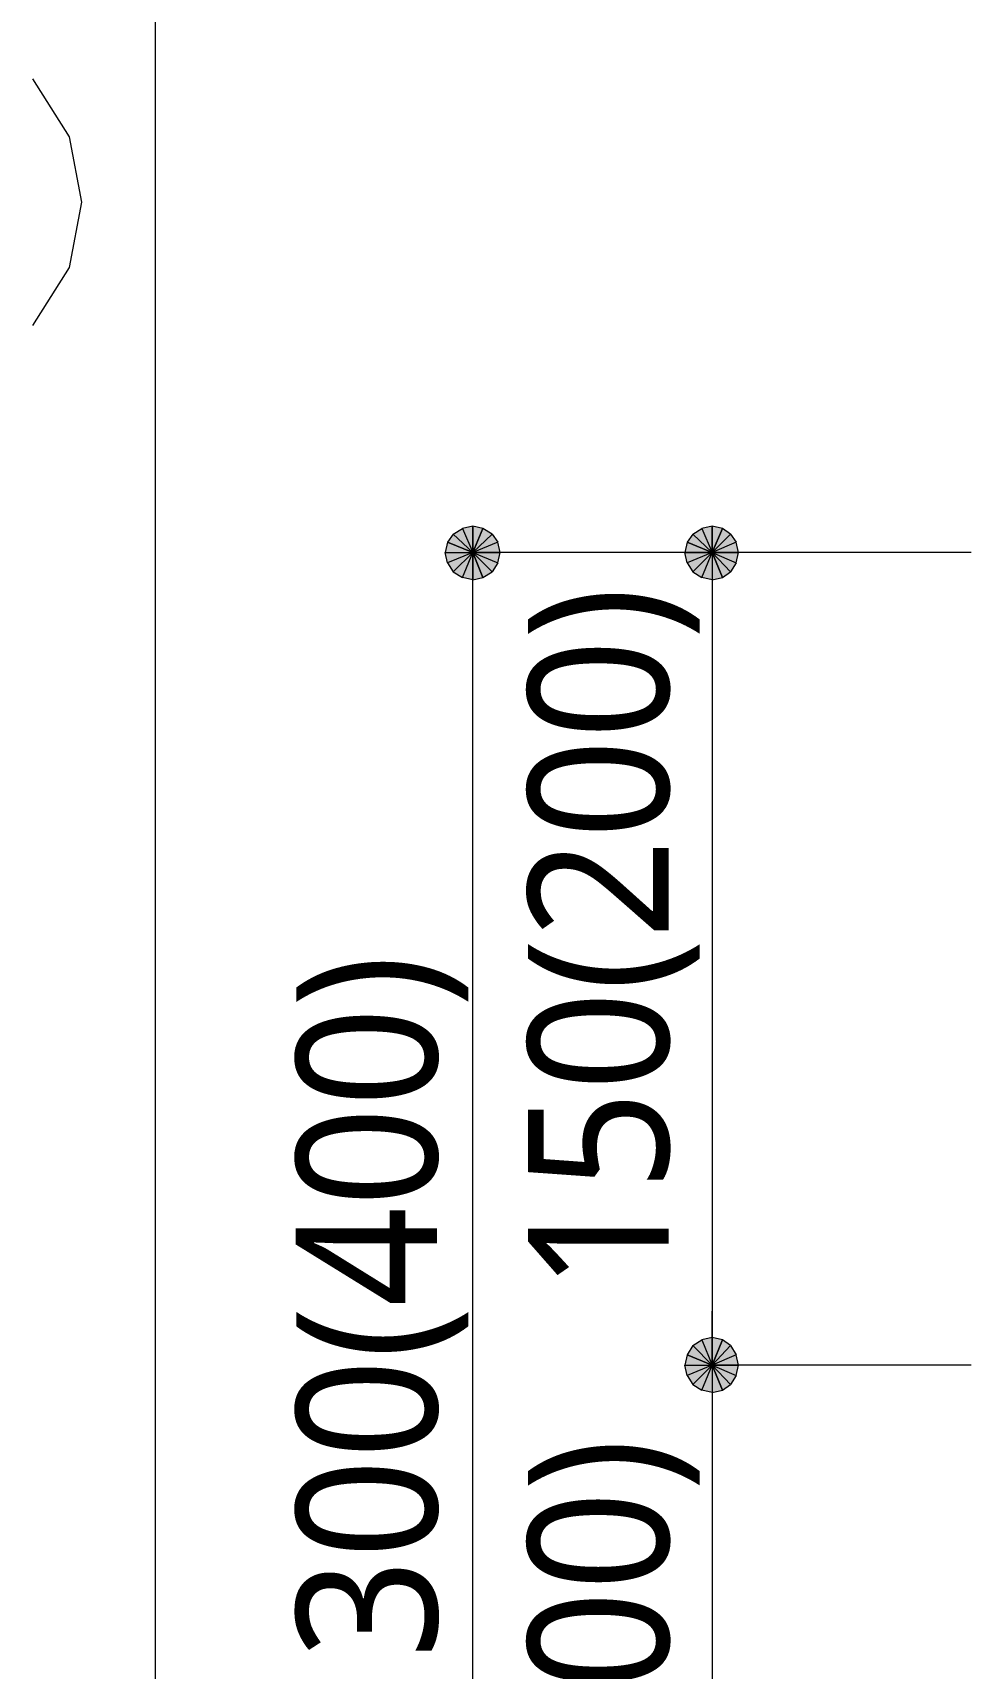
# Model space of a CAD drawing. Header units: millimetres. Extents: x 0 to 420, y 0 to 297.
# Drawn here: x 115.91 to 133.24, y 227.53 to 257.73 of the extents above; entities that cross this region are included whole.
import ezdxf
from ezdxf.enums import TextEntityAlignment as Align

# ---------------------------------------------------------------- set-up
doc = ezdxf.new("R2010")
doc.units = ezdxf.units.MM
doc.styles.add('kst32b', font='NotoSansJP-Variable.ttf')

msp = doc.modelspace()

# ---------------------------------------------------------------- hatches: boundary and pattern name
h = msp.add_hatch(color=7)
h.paths.add_polyline_path([(124.037, 248.624), (123.846, 248.581), (124.037, 248.137), (124.037, 248.624)])
h.paths.add_polyline_path([(123.846, 248.581), (124.037, 248.137), (123.677, 248.475), (123.846, 248.581)])
h.paths.add_polyline_path([(124.037, 248.137), (123.677, 248.475), (123.571, 248.327), (124.037, 248.137)])
for points in [[(124.227, 248.581), (124.037, 248.624), (124.037, 248.137), (124.227, 248.581)], [(128.651, 248.581), (128.461, 248.624), (128.461, 248.137), (128.651, 248.581)], [(128.651, 233.595), (128.461, 233.638), (128.461, 233.13), (128.651, 233.595)]]:
    msp.add_hatch(color=7).paths.add_polyline_path(points)
h = msp.add_hatch(color=7)
h.paths.add_polyline_path([(124.545, 248.137), (124.502, 248.327), (124.037, 248.137), (124.545, 248.137)])
h.paths.add_polyline_path([(124.502, 248.327), (124.037, 248.137), (124.396, 248.475), (124.502, 248.327)])
h.paths.add_polyline_path([(124.037, 248.137), (124.396, 248.475), (124.227, 248.581), (124.037, 248.137)])
h = msp.add_hatch(color=7)
h.paths.add_polyline_path([(128.461, 248.624), (128.27, 248.581), (128.461, 248.137), (128.461, 248.624)])
h.paths.add_polyline_path([(128.27, 248.581), (128.461, 248.137), (128.101, 248.475), (128.27, 248.581)])
h.paths.add_polyline_path([(128.461, 248.137), (128.101, 248.475), (127.995, 248.327), (128.461, 248.137)])
h = msp.add_hatch(color=7)
h.paths.add_polyline_path([(128.947, 248.137), (128.905, 248.327), (128.461, 248.137), (128.947, 248.137)])
h.paths.add_polyline_path([(128.905, 248.327), (128.461, 248.137), (128.799, 248.475), (128.905, 248.327)])
h.paths.add_polyline_path([(128.461, 248.137), (128.799, 248.475), (128.651, 248.581), (128.461, 248.137)])
h = msp.add_hatch(color=7)
h.paths.add_polyline_path([(123.571, 248.327), (123.529, 248.137), (124.037, 248.137), (123.571, 248.327)])
h.paths.add_polyline_path([(123.529, 248.137), (124.037, 248.137), (123.571, 247.946), (123.529, 248.137)])
h.paths.add_polyline_path([(124.037, 248.137), (123.571, 247.946), (123.677, 247.777), (124.037, 248.137)])
h = msp.add_hatch(color=7)
h.paths.add_polyline_path([(127.995, 248.327), (127.953, 248.137), (128.461, 248.137), (127.995, 248.327)])
h.paths.add_polyline_path([(127.953, 248.137), (128.461, 248.137), (127.995, 247.946), (127.953, 248.137)])
h.paths.add_polyline_path([(128.461, 248.137), (127.995, 247.946), (128.101, 247.777), (128.461, 248.137)])
h = msp.add_hatch(color=7)
h.paths.add_polyline_path([(123.677, 247.777), (123.846, 247.671), (124.037, 248.137), (123.677, 247.777)])
h.paths.add_polyline_path([(123.846, 247.671), (124.037, 248.137), (124.037, 247.629), (123.846, 247.671)])
h.paths.add_polyline_path([(124.037, 248.137), (124.037, 247.629), (124.227, 247.671), (124.037, 248.137)])
h = msp.add_hatch(color=7)
h.paths.add_polyline_path([(124.227, 247.671), (124.396, 247.777), (124.037, 248.137), (124.227, 247.671)])
h.paths.add_polyline_path([(124.396, 247.777), (124.037, 248.137), (124.502, 247.946), (124.396, 247.777)])
h.paths.add_polyline_path([(124.037, 248.137), (124.502, 247.946), (124.545, 248.137), (124.037, 248.137)])
h = msp.add_hatch(color=7)
h.paths.add_polyline_path([(128.101, 247.777), (128.27, 247.671), (128.461, 248.137), (128.101, 247.777)])
h.paths.add_polyline_path([(128.27, 247.671), (128.461, 248.137), (128.461, 247.629), (128.27, 247.671)])
h.paths.add_polyline_path([(128.461, 248.137), (128.461, 247.629), (128.651, 247.671), (128.461, 248.137)])
h = msp.add_hatch(color=7)
h.paths.add_polyline_path([(128.651, 247.671), (128.799, 247.777), (128.461, 248.137), (128.651, 247.671)])
h.paths.add_polyline_path([(128.799, 247.777), (128.461, 248.137), (128.905, 247.946), (128.799, 247.777)])
h.paths.add_polyline_path([(128.461, 248.137), (128.905, 247.946), (128.947, 248.137), (128.461, 248.137)])
h = msp.add_hatch(color=7)
h.paths.add_polyline_path([(128.461, 233.638), (128.27, 233.595), (128.461, 233.13), (128.461, 233.638)])
h.paths.add_polyline_path([(128.27, 233.595), (128.461, 233.13), (128.101, 233.489), (128.27, 233.595)])
h.paths.add_polyline_path([(128.461, 233.13), (128.101, 233.489), (127.995, 233.32), (128.461, 233.13)])
h = msp.add_hatch(color=7)
h.paths.add_polyline_path([(128.947, 233.13), (128.905, 233.32), (128.461, 233.13), (128.947, 233.13)])
h.paths.add_polyline_path([(128.905, 233.32), (128.461, 233.13), (128.799, 233.489), (128.905, 233.32)])
h.paths.add_polyline_path([(128.461, 233.13), (128.799, 233.489), (128.651, 233.595), (128.461, 233.13)])
h = msp.add_hatch(color=7)
h.paths.add_polyline_path([(127.995, 233.32), (127.953, 233.13), (128.461, 233.13), (127.995, 233.32)])
h.paths.add_polyline_path([(127.953, 233.13), (128.461, 233.13), (127.995, 232.939), (127.953, 233.13)])
h.paths.add_polyline_path([(128.461, 233.13), (127.995, 232.939), (128.101, 232.77), (128.461, 233.13)])
h = msp.add_hatch(color=7)
h.paths.add_polyline_path([(128.101, 232.77), (128.27, 232.664), (128.461, 233.13), (128.101, 232.77)])
h.paths.add_polyline_path([(128.27, 232.664), (128.461, 233.13), (128.461, 232.622), (128.27, 232.664)])
h.paths.add_polyline_path([(128.461, 233.13), (128.461, 232.622), (128.651, 232.664), (128.461, 233.13)])
h = msp.add_hatch(color=7)
h.paths.add_polyline_path([(128.651, 232.664), (128.799, 232.77), (128.461, 233.13), (128.651, 232.664)])
h.paths.add_polyline_path([(128.799, 232.77), (128.461, 233.13), (128.905, 232.939), (128.799, 232.77)])
h.paths.add_polyline_path([(128.461, 233.13), (128.905, 232.939), (128.947, 233.13), (128.461, 233.13)])

# ---------------------------------------------------------------- linework, layer by layer
at = {"lineweight": 13}
for points in [[(118.174, 285.983), (118.174, 45.995)], [(115.912, 252.326), (116.592, 253.397), (116.819, 254.603), (116.592, 255.809), (115.912, 256.88)], [(133.244, 248.137), (124.037, 248.137)], [(124.037, 218.122), (124.037, 248.137)], [(128.461, 248.137), (128.461, 218.122)], [(128.461, 247.629), (128.461, 247.121)], [(128.461, 233.638), (128.461, 234.124)], [(133.244, 233.13), (128.439, 233.13)]]:
    msp.add_lwpolyline(points, dxfattribs=at)
at = {"lineweight": 0}
for points in [[(123.846, 248.581), (124.037, 248.137), (123.677, 248.475)], [(124.037, 248.624), (123.846, 248.581), (124.037, 248.137)], [(124.227, 248.581), (124.037, 248.624), (124.037, 248.137)], [(124.037, 248.137), (124.396, 248.475), (124.227, 248.581)], [(128.27, 248.581), (128.461, 248.137), (128.101, 248.475)], [(128.461, 248.624), (128.27, 248.581), (128.461, 248.137)], [(128.651, 248.581), (128.461, 248.624), (128.461, 248.137)], [(128.461, 248.137), (128.799, 248.475), (128.651, 248.581)], [(123.571, 248.327), (123.529, 248.137), (124.037, 248.137)], [(124.037, 248.137), (123.677, 248.475), (123.571, 248.327)], [(124.502, 248.327), (124.037, 248.137), (124.396, 248.475)], [(124.545, 248.137), (124.502, 248.327), (124.037, 248.137)], [(127.995, 248.327), (127.953, 248.137), (128.461, 248.137)], [(128.461, 248.137), (128.101, 248.475), (127.995, 248.327)], [(128.905, 248.327), (128.461, 248.137), (128.799, 248.475)], [(128.947, 248.137), (128.905, 248.327), (128.461, 248.137)], [(123.529, 248.137), (124.037, 248.137), (123.571, 247.946)], [(124.037, 248.137), (123.571, 247.946), (123.677, 247.777)], [(123.677, 247.777), (123.846, 247.671), (124.037, 248.137)], [(123.846, 247.671), (124.037, 248.137), (124.037, 247.629)], [(124.037, 248.137), (124.037, 247.629), (124.227, 247.671)], [(124.227, 247.671), (124.396, 247.777), (124.037, 248.137)], [(124.396, 247.777), (124.037, 248.137), (124.502, 247.946)], [(124.037, 248.137), (124.502, 247.946), (124.545, 248.137)], [(127.953, 248.137), (128.461, 248.137), (127.995, 247.946)], [(128.461, 248.137), (127.995, 247.946), (128.101, 247.777)], [(128.101, 247.777), (128.27, 247.671), (128.461, 248.137)], [(128.27, 247.671), (128.461, 248.137), (128.461, 247.629)], [(128.461, 248.137), (128.461, 247.629), (128.651, 247.671)], [(128.651, 247.671), (128.799, 247.777), (128.461, 248.137)], [(128.799, 247.777), (128.461, 248.137), (128.905, 247.946)], [(128.461, 248.137), (128.905, 247.946), (128.947, 248.137)], [(128.461, 233.13), (128.101, 233.489), (127.995, 233.32)], [(128.27, 233.595), (128.461, 233.13), (128.101, 233.489)], [(128.461, 233.638), (128.27, 233.595), (128.461, 233.13)], [(128.651, 233.595), (128.461, 233.638), (128.461, 233.13)], [(128.461, 233.13), (128.799, 233.489), (128.651, 233.595)], [(128.905, 233.32), (128.461, 233.13), (128.799, 233.489)], [(127.995, 233.32), (127.953, 233.13), (128.461, 233.13)], [(128.947, 233.13), (128.905, 233.32), (128.461, 233.13)], [(127.953, 233.13), (128.461, 233.13), (127.995, 232.939)], [(128.461, 233.13), (127.995, 232.939), (128.101, 232.77)], [(128.101, 232.77), (128.27, 232.664), (128.461, 233.13)], [(128.27, 232.664), (128.461, 233.13), (128.461, 232.622)], [(128.461, 233.13), (128.461, 232.622), (128.651, 232.664)], [(128.651, 232.664), (128.799, 232.77), (128.461, 233.13)], [(128.799, 232.77), (128.461, 233.13), (128.905, 232.939)], [(128.461, 233.13), (128.905, 232.939), (128.947, 233.13)]]:
    msp.add_lwpolyline(points, close=True, dxfattribs=at)

# ---------------------------------------------------------------- texts
at = {"style": 'kst32b'}
for s, p, p2 in [('150(200)', (127.656, 234.505), (127.656, 247.5)), ('300(400)', (123.38, 227.711), (123.38, 240.706)), ('150(200)', (127.656, 218.779), (127.656, 231.773))]:
    msp.add_text(s, height=2.5989, dxfattribs=at).set_placement(p, p2, align=Align.FIT)

doc.saveas('drawing.dxf')
